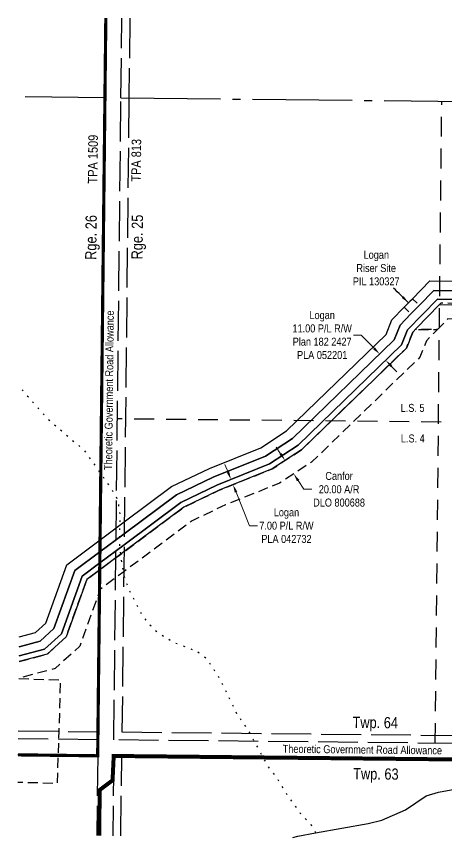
# Model space of a CAD drawing. Extents: x 446262 to 454158, y 6039482 to 6044043.
# Drawn here: x 449210 to 449749, y 6039488 to 6040516 of the extents above; entities that cross this region are included whole.
import ezdxf
from ezdxf.enums import TextEntityAlignment as Align

# ---------------------------------------------------------------- set-up
doc = ezdxf.new("R2010")
doc.units = 0
doc.header["$LTSCALE"] = 5
doc.header["$PDSIZE"] = 5
for name, pattern in [('CENTERLINEX3', [5, 2.5, -1, 0.5, -1]), ('foc-ACCESSROAD', [3.75, 2.5, -1.25]), ('foc-LSD', [8, 5, -3]), ('foc-QUARTERLINE', [33, 25, -3, 2, -3]), ('foc-UNSURVEYED', [12.5, 10, -2.5]), ('foc-WHEELTRACKS', [2, 0.4, -1.6])]:
    doc.linetypes.add(name, pattern=pattern)
doc.layers.get('Defpoints').update_dxf_attribs({"color": 9})
doc.layers.add('AS-TRAPPER BOUNDARY', color=7, linetype='CENTERLINEX3', true_color=0xb85c00, transparency=0.6)
doc.layers.add('AS-TRAPPER-T', color=7, linetype='Continuous', true_color=0xc26100)
for name, color, linetype in [('D-TXT', 6, 'Continuous'), ('F-AR', 190, 'foc-ACCESSROAD'), ('F-RW', 190, 'Continuous'), ('F-WS', 190, 'foc-ACCESSROAD'), ('L-QSEC', 8, 'foc-QUARTERLINE'), ('L-ROAD-T', 7, 'Continuous'), ('L-SECTION-LSD', 7, 'foc-LSD'), ('L-USEC', 7, 'foc-UNSURVEYED'), ('T-CREEK', 160, 'Continuous'), ('T-WATER-P3', 160, 'foc-WHEELTRACKS')]:
    doc.layers.add(name, color=color, linetype=linetype)
for name, color, linetype, lineweight in [('F-AR-T', 190, 'Continuous', 9), ('F-RW-T', 190, 'Continuous', 9), ('F-WS-T', 190, 'Continuous', 9)]:
    doc.layers.add(name, color=color, linetype=linetype, lineweight=lineweight)
doc.styles.add('100L', font='ARIALN.TTF', dxfattribs={"height": 11})
doc.styles.add('240', font='ARIALN.TTF', dxfattribs={"height": 30})
doc.styles.add('80CG', font='ARIALN.TTF', dxfattribs={"height": 10})
doc.styles.add('80L', font='ARIALN.TTF', dxfattribs={"height": 10})
doc.dimstyles.new('Compass 5 000', dxfattribs={"dimscale": 5, "dimtxt": 9, "dimasz": 2, "dimexe": 0.2, "dimexo": 0.0625, "dimgap": 0.5, "dimtad": 0, "dimtih": 1, "dimtoh": 1, "dimzin": 0, "dimdsep": 46, "dimtxsty": '80CG', "dimcen": 0.1, "dimse1": 1, "dimse2": 1, "dimclrd": 256, "dimclrt": 256, "dimaunit": 1, "dimadec": 4, "dimazin": 0, "dimtfac": 0.06, "dimtofl": 0, "dimtmove": 0, "dimatfit": 1, "dimfxl": 0.2, "dimtolj": 1, "dimtzin": 0, "dimlwd": -1, "dimarcsym": 0})

# ---------------------------------------------------------------- blocks, each defined once
blk = doc.blocks.new('*D412')
at = {"layer": 'Defpoints', "color": 0, "transparency": 16777216}
for p in [(449537.2, 6039953.4), (449558.3, 6039943.3), (449548.2, 6039936.6)]:
    blk.add_point(p, dxfattribs=at)
at = {"layer": 'F-AR-T', "transparency": 16777216}
for p, q in [((449541.9, 6039968.4), (449536.5, 6039976.8)), ((449563.8, 6039934.9), (449571, 6039923.9)), ((449571, 6039923.9), (449581, 6039923.9))]:
    blk.add_line(p, q, dxfattribs=at)
for points in [[(449543.3, 6039969.3), (449540.5, 6039967.5), (449547.4, 6039960)], [(449565.2, 6039935.8), (449562.4, 6039934), (449558.3, 6039943.3)]]:
    blk.add_solid(points, dxfattribs=at)
at = {"layer": 'F-AR-T', "transparency": 16777216, "insert": (449615.2, 6039923.9), "char_height": 10, "attachment_point": 5, "style": '80CG'}
blk.add_mtext('\\A1;Canfor\\P20.00 A/R\\PDLO 800688', dxfattribs=at)
blk = doc.blocks.new('*D413')
at = {"layer": 'Defpoints', "color": 0, "transparency": 16777216}
for p in [(449475.9, 6039934.7), (449478.5, 6039928.2), (449482.2, 6039929.7)]:
    blk.add_point(p, dxfattribs=at)
at = {"layer": 'F-RW-T', "transparency": 16777216}
for p, q in [((449475.9, 6039945.5), (449472.1, 6039954.8)), ((449486, 6039920.4), (449502.9, 6039878.3)), ((449502.9, 6039878.3), (449512.9, 6039878.3))]:
    blk.add_line(p, q, dxfattribs=at)
for points in [[(449477.4, 6039946.1), (449474.3, 6039944.9), (449479.6, 6039936.2)], [(449487.5, 6039921.1), (449484.4, 6039919.8), (449482.2, 6039929.7)]]:
    blk.add_solid(points, dxfattribs=at)
at = {"layer": 'F-RW-T', "transparency": 16777216, "insert": (449549.2, 6039878.3), "char_height": 10, "attachment_point": 5, "style": '80CG'}
blk.add_mtext('\\A1;Logan\\P7.00 P/L R/W\\PPLA 042732', dxfattribs=at)
blk = doc.blocks.new('*D414')
at = {"layer": 'Defpoints', "color": 0, "transparency": 16777216}
for p in [(449666.1, 6040093.4), (449655.1, 6040082.8), (449662.8, 6040074.9)]:
    blk.add_point(p, dxfattribs=at)
at = {"layer": 'F-RW-T', "transparency": 16777216}
for p, q in [((449643.1, 6040117.1), (449633.1, 6040117.1)), ((449659.1, 6040100.6), (449643.1, 6040117.1)), ((449680.7, 6040078.3), (449687.6, 6040071.1))]:
    blk.add_line(p, q, dxfattribs=at)
for points in [[(449660.3, 6040101.7), (449657.9, 6040099.4), (449666.1, 6040093.4)], [(449681.9, 6040079.5), (449679.5, 6040077.1), (449673.7, 6040085.5)]]:
    blk.add_solid(points, dxfattribs=at)
at = {"layer": 'F-RW-T', "transparency": 16777216, "insert": (449594, 6040117.1), "char_height": 10, "attachment_point": 5, "style": '80CG'}
blk.add_mtext('\\A1;Logan\\P11.00 P/L R/W\\PPlan 182 2427\\PPLA 052201', dxfattribs=at)

msp = doc.modelspace()

# ---------------------------------------------------------------- linework, layer by layer
at = {"layer": 'AS-TRAPPER BOUNDARY', "flags": 128}
for points, const_width in [([(449212.47, 6039591.187), (449312.413, 6039590.03), (449322.631, 6040514.39)], 4), ([(450338.521, 6039579.552), (449342.571, 6039589.721), (449332.522, 6039589.808), (449331.094, 6039559.325), (449314.962, 6039547.237), (449314.352, 6039490.056)], 4.997)]:
    msp.add_lwpolyline(points, dxfattribs=dict(at, const_width=const_width))
at = {"layer": 'F-AR', "flags": 128}
msp.add_lwpolyline([(449882.875, 6040155.97), (449871.132, 6040136.103), (449822.682, 6040136.63), (449751.581, 6040137.403), (449738.496, 6040124.01), (449710.805, 6040124.275), (449743.252, 6040157.488), (449822.899, 6040156.622), (449859.798, 6040156.221), (449871.541, 6040176.087), (449953.063, 6040175.201), (449952.846, 6040155.209)], close=True, dxfattribs=at)
msp.add_lwpolyline([(449213.762, 6039708.003), (449249.264, 6039717.443), (449272.989, 6039739.025), (449298.722, 6039810.848), (449314.988, 6039822.965), (449345.399, 6039845.618), (449420.474, 6039901.541), (449464.618, 6039922.642), (449531.183, 6039949.42), (449568.137, 6039973.558), (449699.613, 6040100.828), (449707.583, 6040120.978), (449710.805, 6040124.275), (449738.496, 6040124.01), (449724.692, 6040109.885), (449716.655, 6040089.438), (449580.685, 6039957.865), (449540.474, 6039931.599), (449472.671, 6039904.323), (449430.859, 6039884.337), (449345.121, 6039820.471), (449315.514, 6039798.416), (449314.691, 6039796.12), (449290.136, 6039727.585), (449259.116, 6039699.367), (449213.532, 6039687.246)], dxfattribs=at)
at = {"layer": 'F-RW', "flags": 128}
for points in [[(450092.579, 6040506.523), (449997.274, 6040406.895), (449994.011, 6040403.483), (449985.922, 6040395.028), (449983.498, 6040392.494), (449955.184, 6040364.231), (449944.672, 6040353.24), (449773.181, 6040172.636), (449770.797, 6040172.659), (449734.135, 6040173.025), (449715.84, 6040154.337), (449705.35, 6040143.622), (449691.65, 6040129.627), (449684.303, 6040111.056), (449556.852, 6039987.68), (449522.818, 6039965.449), (449457.362, 6039939.118), (449411.122, 6039917.016), (449345.65, 6039868.245), (449315.238, 6039845.59), (449283.607, 6039822.029), (449257.554, 6039749.313), (449240.391, 6039733.701), (449213.968, 6039726.675)], [(449214.106, 6039739.129), (449234.48, 6039744.547), (449247.266, 6039756.177), (449273.531, 6039829.488), (449315.405, 6039860.679), (449345.817, 6039883.333), (449404.89, 6039927.338), (449452.531, 6039950.11), (449517.109, 6039976.054), (449549.329, 6039997.101), (449674.098, 6040117.878), (449681.381, 6040136.293), (449696.773, 6040152.016), (449707.268, 6040162.737), (449729.138, 6040185.077), (449762.766, 6040184.741), (449935.564, 6040365.42), (449946.077, 6040376.41), (449971.986, 6040403.504), (449973.719, 6040405.316), (449976.047, 6040407.746), (449984.231, 6040416.307), (450070.725, 6040506.746)], [(449213.968, 6039726.675), (449240.391, 6039733.701), (449257.554, 6039749.313), (449283.607, 6039822.029), (449315.238, 6039845.59), (449345.65, 6039868.245), (449411.122, 6039917.016), (449457.362, 6039939.118), (449522.818, 6039965.449), (449556.852, 6039987.68), (449684.303, 6040111.056), (449691.65, 6040129.627), (449705.35, 6040143.622), (449715.84, 6040154.337), (449734.135, 6040173.025), (449770.797, 6040172.659)], [(449756.561, 6040154.803), (449740.779, 6040154.956), (449712.214, 6040125.718), (449712.214, 6040125.718), (449707.583, 6040120.978), (449699.613, 6040100.828), (449568.137, 6039973.558), (449531.183, 6039949.42), (449464.618, 6039922.642), (449420.474, 6039901.541), (449345.4, 6039845.618), (449314.988, 6039822.965), (449298.722, 6039810.848), (449272.989, 6039739.025), (449249.264, 6039717.443), (449213.762, 6039708.002)], [(449213.842, 6039715.261), (449245.811, 6039723.761), (449266.985, 6039743.023), (449292.843, 6039815.193), (449315.085, 6039831.761), (449345.497, 6039854.414), (449416.835, 6039907.556), (449461.794, 6039929.046), (449527.929, 6039955.65), (449563.748, 6039979.047), (449693.66, 6040104.805), (449701.062, 6040123.517), (449738.714, 6040161.979), (449760.372, 6040161.759)], [(449760.372, 6040161.759), (449738.714, 6040161.979), (449701.062, 6040123.517), (449693.66, 6040104.805), (449563.748, 6039979.047), (449527.929, 6039955.65), (449461.794, 6039929.046), (449416.835, 6039907.556), (449345.497, 6039854.414), (449315.085, 6039831.761), (449292.843, 6039815.193), (449266.985, 6039743.023), (449245.811, 6039723.761), (449213.842, 6039715.261)]]:
    msp.add_lwpolyline(points, dxfattribs=at)
at = {"layer": 'F-WS', "flags": 128}
msp.add_lwpolyline([(449715.84, 6040154.337), (449705.35, 6040143.622), (449696.773, 6040152.016), (449707.268, 6040162.737), (449715.84, 6040154.337)], close=True, dxfattribs=at)
msp.add_lwpolyline([(449213.527, 6039686.764), (449265.649, 6039685.102), (449263.597, 6039620.753), (449262.636, 6039590.602), (449261.506, 6039555.175), (449212.09, 6039556.751)], dxfattribs=at)
at = {"layer": 'L-QSEC', "flags": 128}
for points in [[(449321.527, 6040414.447), (449221.584, 6040415.609)], [(449341.635, 6040414.24), (450113.038, 6040406.357)]]:
    msp.add_lwpolyline(points, dxfattribs=at)
at = {"layer": 'L-SECTION-LSD', "flags": 128}
for points in [[(449735.791, 6039605.812), (449744.011, 6040410.128)], [(450143.236, 6040004.384), (449337.19, 6040012.078)]]:
    msp.add_lwpolyline(points, dxfattribs=at)
at = {"layer": 'L-USEC', "flags": 128}
for points in [[(449321.527, 6040414.447), (449322.631, 6040514.39)], [(449341.635, 6040414.224), (449342.74, 6040514.185)], [(449352.789, 6040514.082), (449351.684, 6040414.137)], [(449312.635, 6039610.139), (449321.527, 6040414.447)], [(449332.744, 6039609.933), (449341.635, 6040414.224)], [(449351.684, 6040414.137), (449342.904, 6039619.88)], [(449212.804, 6039621.345), (449312.747, 6039620.189)], [(449342.904, 6039619.88), (450138.961, 6039611.741)], [(449312.646, 6039610.139), (449212.692, 6039611.295)], [(450138.838, 6039601.691), (449332.744, 6039609.933)], [(449312.413, 6039590.03), (449212.47, 6039591.187)], [(449312.413, 6039590.03), (449311.308, 6039490.087)], [(449332.522, 6039589.808), (449331.417, 6039489.881)], [(450138.633, 6039581.582), (449332.522, 6039589.824)], [(449341.466, 6039489.779), (449342.571, 6039589.721)]]:
    msp.add_lwpolyline(points, dxfattribs=at)
at = {"layer": 'T-CREEK', "flags": 128}
for points in [[(449585.835, 6039493.645), (449651.857, 6039505.028), (449668.831, 6039509.24), (449698.435, 6039522.388), (449724.299, 6039539.664), (449739.83, 6039544.407), (449776.247, 6039551.043)], [(449557.141, 6039487.574), (449563.363, 6039489.237), (449585.835, 6039493.645)]]:
    msp.add_lwpolyline(points, dxfattribs=at)
at = {"layer": 'T-WATER-P3', "flags": 128}
msp.add_lwpolyline([(449217.528, 6040048.693), (449248.856, 6040012.93), (449295.258, 6039973.013), (449330.052, 6039923.872), (449337.432, 6039910.995), (449340.091, 6039892.877), (449339.732, 6039850.255), (449345.041, 6039815.997), (449350.631, 6039800.531), (449365.166, 6039771.237), (449373.383, 6039759.144), (449383.215, 6039748.497), (449394.839, 6039740.079), (449408.383, 6039732.032), (449436.889, 6039721.101), (449448.995, 6039712.089), (449465.738, 6039686.041), (449486.695, 6039643.026), (449503.132, 6039618.36), (449526.127, 6039576.256), (449535.725, 6039564.342), (449550.96, 6039539.614), (449568.595, 6039515.434), (449578.905, 6039505.569), (449585.835, 6039493.645)], dxfattribs=at)

# ---------------------------------------------------------------- texts
at = {"layer": 'AS-TRAPPER-T', "char_height": 11.9939, "attachment_point": 5, "rotation": 89.394429, "style": '240'}
for s, width, insert in [('TPA 1509', 61.95602, (449306.448, 6040337.607)), ('TPA 813', 52.88398, (449360.852, 6040336.097))]:
    msp.add_mtext_dynamic_manual_height_columns(s, width=width, gutter_width=45, heights=[0], dxfattribs=dict(at, insert=insert))
at = {"layer": 'D-TXT', "color": 3, "char_height": 13.9929, "attachment_point": 1, "style": '80L'}
for s, width, insert, rotation in [('Rge. 26', 73.75526, (449296.667, 6040211.486), 89.366686), ('Rge. 25', 63.86109, (449354.626, 6040211.984), 89.366686), ('Twp. 64', 101.3954, (449632.179, 6039639.002), 359.414201), ('Twp. 63', 101.3954, (449632.966, 6039574.638), 359.414201)]:
    msp.add_mtext_dynamic_manual_height_columns(s, width=width, gutter_width=47.5, heights=[0], dxfattribs=dict(at, insert=insert, rotation=rotation))
at = {"layer": 'F-WS-T', "insert": (449632.003, 6040222.756), "char_height": 9.99494, "attachment_point": 1, "style": '80L'}
msp.add_mtext_dynamic_manual_height_columns('\\pi13.973;Logan\\P\\pi4.9565;Riser Site\\P\\pi0.50443;PIL 130327', width=58.16276, gutter_width=50, heights=[0], dxfattribs=at)
at = {"layer": 'L-ROAD-T', "style": '80L'}
msp.add_text('Theoretic Government Road Allowance', height=9.99494, rotation=359.427699, dxfattribs=at).set_placement((449644.449, 6039597.779), align=Align.MIDDLE_CENTER)

# ---------------------------------------------------------------- dimensions: what is measured, and where the dimension line sits
at = {"layer": 'F-AR-T'}
dim = msp.add_linear_dim(base=(449558.33, 6039943.263), p1=(449537.238, 6039953.375), p2=(449548.176, 6039936.63), angle=303.152371, text='Canfor\\P20.00 A/R\\PDLO 800688', dimstyle='Compass 5 000', dxfattribs=at)
dim.commit()
dim.dimension.update_dxf_attribs({"geometry": '*D412', "text_midpoint": (449615.245, 6039923.94), "dimtype": 161})
at = {"layer": 'F-RW-T'}
for base, p1, p2, angle, text, picture, middle in [((449666.059, 6040093.396), (449662.78, 6040074.912), (449655.129, 6040082.815), 134.069143, 'Logan\\P11.00 P/L R/W\\PPlan 182 2427\\PPLA 052201', '*D414', (449594.023, 6040117.105)), ((449482.224, 6039929.725), (449475.923, 6039934.729), (449478.533, 6039928.24), 291.914056, 'Logan\\P7.00 P/L R/W\\PPLA 042732', '*D413', (449549.15, 6039878.332))]:
    dim = msp.add_linear_dim(base=base, p1=p1, p2=p2, angle=angle, text=text, dimstyle='Compass 5 000', dxfattribs=at)
    dim.commit()
    dim.dimension.update_dxf_attribs({"geometry": picture, "text_midpoint": middle, "dimtype": 161})

# ---------------------------------------------------------------- leaders
at = {"layer": 'F-WS-T', "path_type": 1}
msp.add_leader([(449702.267, 6040157.721), (449683.594, 6040175.927)], dimstyle='Compass 5 000', override={"dimgap": 0.5, "dimtad": 0}, dxfattribs=at)

# ---------------------------------------------------------------- next in the draw order: texts
at = {"layer": 'L-ROAD-T', "insert": (449321.633, 6040048.105), "char_height": 9.99494, "width": 199.44658, "attachment_point": 2, "rotation": 89.366657, "style": '80L', "bg_fill": 3, "box_fill_scale": 1.1, "bg_fill_color": 256, "bg_fill_transparency": 0}
msp.add_mtext('Theoretic Government Road Allowance', dxfattribs=at)
at = {"layer": 'L-SECTION-LSD', "char_height": 9.99494, "attachment_point": 1, "style": '100L', "bg_fill": 3, "box_fill_scale": 1.5, "bg_fill_color": 256, "bg_fill_transparency": 0}
for s, width, insert in [('\\pi1.7731;L.S. 5', 30.40114, (449690.719, 6040030.896)), ('\\pi2.0004;L.S. 4', 30.53989, (449690.719, 6039992.631))]:
    msp.add_mtext_dynamic_manual_height_columns(s, width=width, gutter_width=55, heights=[0], dxfattribs=dict(at, insert=insert))

doc.saveas('drawing.dxf')
